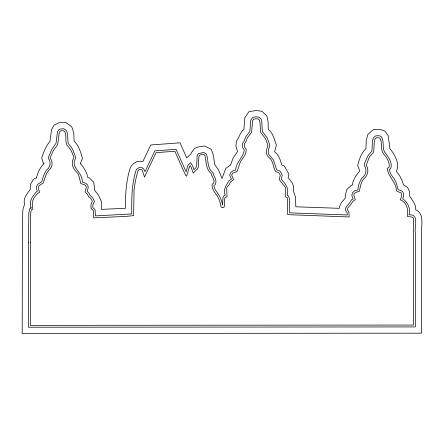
<?xml version="1.0" encoding="UTF-8"?>
<svg xmlns="http://www.w3.org/2000/svg" width="444" height="444" viewBox="0 0 444 444"><rect width="100%" height="100%" fill="white"/><g stroke="black" fill="none" stroke-linecap="round" stroke-linejoin="round"><path stroke-width="0.67" d="M36.475 177.878C37.712 172.527 40.193 167.399 43.995 163.436M80.37 163.725L82.373 158.342C80.753 152.203 78.849 145.582 74.115 141.087L73.76 132.734L71.667 126.534L65.484 122.333L58.636 122.871L54.024 125.208L51.537 129.626L49.95 141.475C45.76 146.176 43.617 152.187 41.658 158.047L43.151 162.565L43.967 163.531M36.774 177.611L33.494 179.448L30.331 184.543L30.253 189.533C26.956 193.867 22.91 198.462 24.531 204.384L22.977 209.168L22.411 216.855L22.2 333.483L421.567 333.172L421.589 233.222C421.101 225.552 424.753 213.83 415.728 209.729C416.211 204.412 412.343 200.483 409.757 196.353L409.607 191.736L407.642 187.468L403.563 184.887L402.086 180.641L399.85 176.085L396.381 171.218C400.188 163.853 394.616 154.379 389.932 148.729L388.189 135.725L384.942 131.002L379.82 129.448L373.371 129.654L367.904 134.332L366.239 140.26L365.945 148.607C361.277 153.025 359.213 159.407 357.692 165.512L359.723 170.99C356.327 174.936 353.047 179.764 352.242 185.165L351.409 185.276L346.936 189.366L345.254 195.693L345.315 198.002L341.17 203.036L339.299 207.354L339.349 208.325L295.821 206.793L295.499 197.025L293.645 191.63L293.639 186.408L292.096 182.651L288.084 177.678L288.955 174.17L284.232 165.862L281.729 165.046C280.619 160.084 278.671 154.989 274.603 151.715L276.396 145.044C274.314 139.488 273.099 133.183 268.287 129.198L268.082 121.7L266.855 115.978L261.888 111.266L255.922 110.517L248.945 111.705L244.822 117.716L243.923 129.187C240.038 132.412 239.316 137.54 236.369 141.375L235.903 146.181L237.546 151.559L233.228 157.803L230.569 165.018L225.802 168.409L222.044 178.482L218.343 169.541L214.563 164.341L213.497 155.5L211.266 149.373L204.712 145.998L198.923 146.781L194.478 148.401L191.181 153.03L191.064 153.89L186.696 157.898L180.031 142.813L150.738 144.988L142.829 161.61C136.869 159.962 130.752 163.919 129.659 169.947C125.996 182.39 125.28 195.377 125.519 208.275L101.31 209.379L101.315 201.232L98.363 195.116L94.167 189.599L94.561 188.217L93.728 182.234L89.405 178.011L87.834 177.434C86.752 172.211 83.938 167.554 80.403 163.62M28.449 242.663L28.449 327.228L415.318 326.928L415.345 233.172C414.124 227.433 419.708 213.664 408.996 214.852C410.911 208.769 407.753 202.02 402.708 198.79C403.79 196.62 404.012 193.812 402.702 191.686L401.226 190.698L398.135 189.649L396.309 183.056L394.461 179.298L390.848 174.215L389.693 171.279L389.388 169.325L390.631 168.615C393.007 163.076 388.045 156.316 384.687 152.198C381.901 147.364 384.621 140.809 381.035 136.341L378.993 135.725L375.763 135.831L373.41 137.845L372.461 141.231L371.917 150.982L367.915 155.861L364.951 162.448L364.235 165.185C367.21 169.547 366.233 175.025 361.971 178.033C359.623 181.557 358.031 185.625 357.925 189.888L354.551 190.87L352.503 192.74L351.792 195.416L353.102 199.056L351.57 199.794L349.306 203.402L346.486 206.477L345.61 208.502L345.721 210.75L347.108 212.67L347.302 214.99L289.593 212.837L289.327 198.296L288.517 195.926L287.068 195.449C289.31 188.373 285.67 183.916 281.102 179.115L282.29 175.086L279.998 171.051L276.706 169.836L273.498 160.101L268.781 154.401L268.237 152.436L268.32 150.239L269.88 145.277L267.183 137.834L262.337 131.535L261.855 122.45L261.15 119.181L259.074 117.21L256.06 116.833L252.603 117.421L250.827 120.002L249.85 131.574L245.815 136.708L243.934 141.297L242.435 143.54L242.224 145.726L242.751 147.869L244.289 149.756C243.534 157.259 236.003 162.199 235.625 170.091L232.906 170.862L230.886 172.394L229.653 175.241L231.446 179.137L229.049 180.719C226.035 185.581 223.043 189.022 225.175 195.388L223.926 195.732L222.949 197.558L222.561 205.023C221.739 199.428 218.864 194.35 215.346 190.01C215.129 188.528 212.365 185.165 215.168 184.649C217.638 180.536 213.736 176.634 212.854 172.633C206.688 167.793 208.791 160.173 206.232 153.813L203.596 152.453L198.44 153.607L197.169 155.394L196.714 164.94L195.926 167.727L193.989 169.614L192.752 166.261L190.681 162.726L187.967 165.218L186.086 171.806L176.063 149.295L154.845 150.893L144.972 171.656L143.684 168.948L142.108 167.821C139.111 166.761 136.053 168.531 135.664 171.695C131.535 185.392 131.618 199.767 131.763 213.936L95.438 215.895L95.049 209.579L92.99 207.737L92.763 206.599L92.901 204.889L94.439 201.36L93.024 198.429L91.397 196.331L90.004 195.493L89.327 193.567L87.191 191.314L88.19 187.779L87.834 185.215L85.986 183.411L82.262 182.029C83.189 172.25 69.497 167.399 75.824 158.02L72.988 150.161L71.417 147.319L68.132 143.412L67.555 133.888L66.417 130.519L63.786 128.732L60.356 129.004L58.541 129.925L57.498 131.779L56.027 143.262L51.782 149.356L48.202 157.931C50.993 161.771 50.877 167.033 46.609 169.958A27.217 27.217 0 0 0 42.43 179.792L41.664 181.868L37.956 184.11L36.552 186.369L36.508 189.055L37.352 191.375L36.264 191.919C31.968 197.33 28.971 200.821 30.997 208.208L31.23 207.77L29.737 208.575L28.838 213.02L28.449 242.663M30.325 242.668L30.325 325.352L413.442 325.058L413.664 219.641C413.775 216.178 409.851 217.038 407.575 216.555L407.165 215.934C408.852 209.768 406.432 201.992 400.166 199.711C401.293 197.741 402.392 195.132 401.221 192.951L397.18 191.37L396.381 190.515C396.281 182.134 388.1 176.995 387.429 168.92L388.189 167.71L389.149 167.249C390.076 162.271 386.258 156.899 383.117 153.241C380.197 148.668 382.562 142.496 379.859 137.945L376.484 137.684L375.058 138.9L374.325 141.519L373.726 151.548L372.954 153.091L369.458 156.948L366.2 165.085C369.275 169.847 367.921 175.846 363.486 179.154C360.767 182.651 360.212 187.035 359.44 191.181L355.483 192.557L354.173 193.756L353.757 195.332L355.344 199.756L352.869 201.249L350.799 204.545L348.079 207.514L347.502 208.847L347.563 210.034L348.929 212.088L349.178 216.966L287.723 214.652L287.479 198.673L287.046 197.413L285.57 196.931L285.214 196.248L285.586 188.178L285.104 186.996L279.176 179.526L280.292 175.358L278.727 172.611L275.829 171.667C272.638 167.327 273.654 160.451 268.576 157.204C265.09 153.99 266.539 149.162 267.926 145.349L265.457 138.589L260.545 132.151L259.984 122.672L259.44 120.141L258.23 118.998L256.105 118.726L253.696 119.136L252.63 120.69L251.626 132.229L247.43 137.696L245.626 142.141L244.256 144.189L244.455 146.936L246.204 149.267L246.004 152.048L244.822 155.317L240.426 161.672L237.312 171.012L236.597 171.822L233.744 172.577L232.412 173.593L231.707 175.214L233.594 179.787L230.464 182.018L229.304 184.482L227.15 186.957L226.684 188.134L227.023 196.237L226.651 196.931L225.197 197.325L224.764 198.146L224.425 205.278L224.192 206.893L223.654 207.626L221.445 207.448L220.923 206.638L220.396 203.446L219.075 199.572L217.316 195.937L213.692 190.92L212.404 187.695L211.966 184.92L212.726 183.744L213.692 183.283C215.129 179.925 211.738 176.856 211.205 173.554C205.411 168.881 206.615 161.416 204.723 155.139L203.263 154.39L200.882 154.712L199.628 155.167L198.962 156.105L198.252 167.31L197.452 168.859L193.229 172.971L191.053 167.066L190.237 165.679L189.621 166.245L186.63 176.201L185.72 175.374L183.433 170.607L174.875 151.238L156.083 152.664L144.505 177.067L142.252 170.23L141.447 169.652L139.521 169.514L138.389 170.069L137.929 170.873L135.42 180.802L134.027 190.149L133.638 215.629L125.963 216.394L93.562 217.86L93.257 210.489L91.275 208.713L90.876 206.715L91.059 204.429L92.38 201.398L91.42 199.423L90.132 197.758L88.461 196.753L87.69 194.566L85.098 191.83L86.28 187.651L86.064 186.108L84.965 185.031L80.808 183.489C79.637 179.853 79.587 175.813 77.156 172.605C72.949 168.909 70.391 163.026 73.865 157.925C72.572 153.28 70.74 148.524 66.961 145.327C64.78 141.125 66.95 135.969 64.846 131.718L63.281 130.653L60.872 130.847L59.896 131.341L59.285 132.423L57.809 143.878L56.904 145.754L53.413 150.311L50.161 157.898C52.647 161.228 53.052 166.272 49.739 169.319C45.837 172.916 44.988 178.349 43.212 183.089L39.288 185.514L38.417 186.918L38.389 188.739L39.688 192.308L37.501 193.395C33.139 198.646 31.147 201.537 32.856 208.708L32.484 209.396L31.302 209.834L30.703 213.164L30.325 242.668"/></g></svg>
